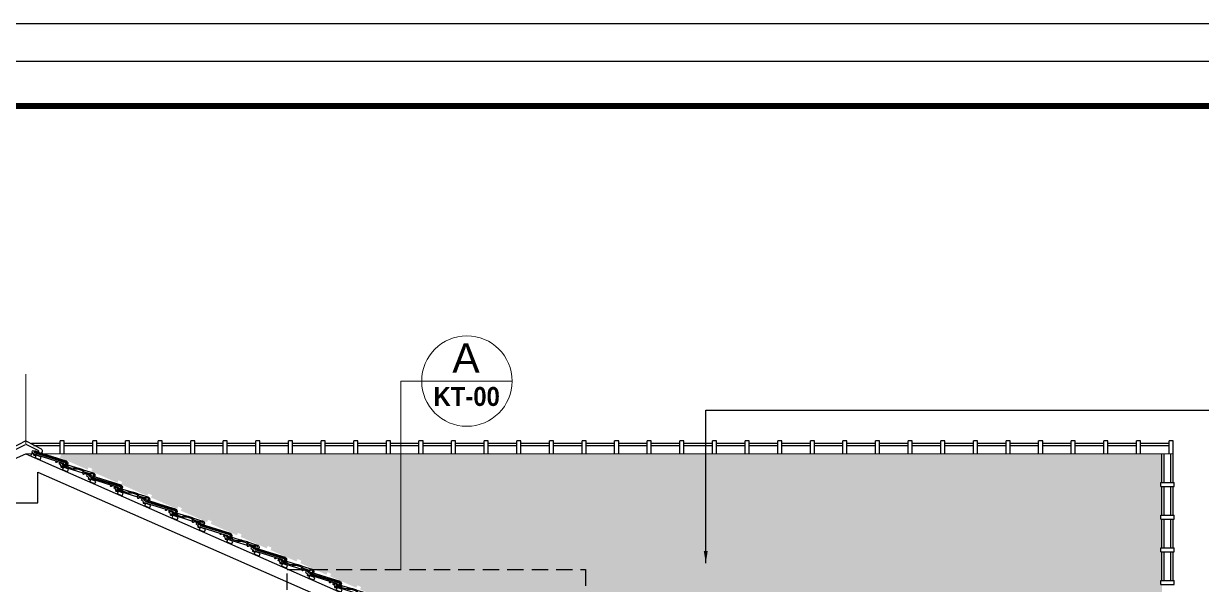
# Model space of a CAD drawing. Header units: millimetres. Extents: x -34806 to 662668, y 63228 to 99452.
# Drawn here: x 415738 to 426573, y 88297 to 93454 of the extents above; entities that cross this region are included whole.
import ezdxf
from ezdxf.enums import TextEntityAlignment as Align

# ---------------------------------------------------------------- set-up
doc = ezdxf.new("R2010")
doc.units = ezdxf.units.MM
doc.header["$LTSCALE"] = 200
doc.header["$MEASUREMENT"] = 0
doc.linetypes.add('DASHED2', pattern=[0.375, 0.25, -0.125])
doc.layers.get('0').update_dxf_attribs({"color": 95, "linetype": 'CONTINUOUS'})
doc.layers.get('DEFPOINTS').update_dxf_attribs({"linetype": 'CONTINUOUS'})
for name, color, linetype in [('DIM', 1, 'CONTINUOUS'), ('KHUNGTEN', 7, 'CONTINUOUS'), ('NOITHAT', 32, 'CONTINUOUS'), ('NT', 39, 'CONTINUOUS'), ('TEXT', 7, 'CONTINUOUS'), ('TPTA-Text', 253, 'CONTINUOUS'), ('TUONG', 2, 'CONTINUOUS')]:
    doc.layers.add(name, color=color, linetype=linetype)
doc.layers.add('hacth', color=251, linetype='CONTINUOUS', lineweight=13)
doc.layers.add('thay', color=7, linetype='CONTINUOUS', lineweight=18)
doc.styles.add('Aria H B iso', font='VHARIALB.ttf')
doc.styles.add('CHU HOA Day', font='VHARIAL.ttf')
doc.styles.add('RomanS', font='romans.shx', dxfattribs={"width": 0.8})
doc.dimstyles.new('DIM-A3', dxfattribs={"dimscale": 0, "dimtxt": 160, "dimasz": 110, "dimexe": 110, "dimexo": 0, "dimgap": 110, "dimtad": 1, "dimdec": 0, "dimdsep": 46, "dimtxsty": 'RomanS', "dimblk1": 'ARCHTICK', "dimblk2": 'ARCHTICK', "dimsah": 1, "dimcen": 0.09, "dimdle": 110, "dimclrd": 256, "dimclre": 256, "dimclrt": 14, "dimadec": 0, "dimazin": 0, "dimtfac": 1, "dimtdec": 0, "dimtix": 1, "dimtmove": 2, "dimatfit": 3, "dimfxl": 110, "dimtolj": 1, "dimarcsym": 0})

# ---------------------------------------------------------------- blocks, each defined once
blk = doc.blocks.new('_ArchTick')
at = {"layer": 'DIM', "color": 150}
blk.add_lwpolyline([(0.5, 0.5, 0.133, 0, 0), (0, 0, 0, 0.133, 0), (-0.5, -0.5, 0.133, 0.133, 0)], format="xyseb", dxfattribs=at)
blk = doc.blocks.new('ngoi-tay')
at = {"color": 34}
for p, q in [((-73621, 12589), (-73849, 12499)), ((-73580, 12594), (-73845, 12490)), ((-73583, 12588), (-73845, 12485)), ((-73826, 12476), (-73581, 12573)), ((-73597, 12599), (-73609, 12595)), ((-73603, 12594), (-73551, 12614)), ((-73567, 12580), (-73560, 12583)), ((-73546, 12602), (-73551, 12614)), ((-73862, 12467), (-73863, 12467)), ((-73857, 12451), (-73863, 12467)), ((-73856, 12451), (-73862, 12467)), ((-73856, 12451), (-73859, 12484)), ((-73846, 12449), (-73849, 12485)), ((-74003, 12406), (-74092, 12370)), ((-74060, 12365), (-74013, 12384)), ((-74001, 12374), (-73904, 12412)), ((-73856, 12451), (-73857, 12451)), ((-73857, 12451), (-73855, 12446)), ((-73851, 12445), (-73847, 12446))]:
    blk.add_line(p, q, dxfattribs=at)
at = {"color": 9}
blk.add_line((-73903, 12424), (-73819, 12457), dxfattribs=at)
at = {"color": 34}
for points in [[(-73855, 12495), (-73603, 12594, 0.414214), (-73602, 12595, -0.414214), (-73602, 12597)], [(-73571, 12610), (-73597, 12599, 1)], [(-73560, 12583), (-73558, 12577, -0.414214), (-73559, 12573), (-73573, 12568, -0.300021), (-73577, 12569), (-73581, 12573)], [(-73568, 12577), (-73569, 12572, -0.31059), (-73571, 12569, -1.592487)], [(-73847, 12446), (-73834, 12451, 0.306678), (-73831, 12456), (-73829, 12472, -0.306678), (-73826, 12476)], [(-73846, 12449, -0.25674), (-73829, 12470)], [(-73802, 12455), (-73800, 12449, -0.414214), (-73802, 12445), (-73816, 12440, -0.300021), (-73819, 12440), (-73823, 12444)]]:
    blk.add_lwpolyline(points, format="xyb", dxfattribs=at)
at = {"color": 9}
for points in [[(-73615, 12526), (-73626, 12548), (-73582, 12572), (-73570, 12550)], [(-73858, 12398), (-73869, 12420), (-73825, 12443), (-73813, 12421)]]:
    blk.add_lwpolyline(points, close=True, dxfattribs=at)
at = {"color": 34}
for points in [[(-73552, 12616), (-73602, 12597)], [(-73597, 12599), (-73571, 12610)], [(-73570, 12609), (-73566, 12600), (-73580, 12594), (-73583, 12588)], [(-73864, 12460), (-73966, 12420)], [(-73798, 12486), (-73828, 12474)], [(-73868, 12459), (-73864, 12439)]]:
    blk.add_lwpolyline(points, dxfattribs=at)
at = {"color": 9}
for points in [[(-73990, 12400), (-73962, 12411, -0.176175), (-73904, 12412), (-73811, 12449, -0.414214), (-73810, 12452), (-73802, 12455, -0.327197), (-73788, 12474), (-73791, 12481), (-73792, 12481), (-73795, 12488), (-73798, 12486, 0.414214), (-73801, 12480, -1), (-73806, 12478, 0.783018), (-73815, 12477), (-73819, 12457)], [(-74056, 12363, 0.03122), (-74078, 12371, 0.652394), (-74105, 12339), (-74106, 12338), (-74104, 12334, -0.414214), (-74102, 12333, 0.414214), (-74100, 12332), (-74095, 12334, 0.414214), (-74094, 12336), (-74097, 12345, -0.58715), (-74080, 12361, -0.037186), (-74057, 12352), (-74015, 12368, -0.414214), (-74009, 12366, 0.414214), (-74002, 12363, 0.414214), (-74000, 12369, -0.162278), (-74000, 12385), (-73998, 12392, -0.162278), (-73990, 12400)], [(-74014, 12380), (-74003, 12406), (-73966, 12420, -0.162278), (-73903, 12424, -3.222119)]]:
    blk.add_lwpolyline(points, format="xyb", dxfattribs=at)
blk.add_lwpolyline([(-74014, 12380), (-74056, 12363)], dxfattribs=at)
at = {"color": 34}
for centre, radius, start, end in [((-73567, 12578), 2, 111.4771, 201.4771), ((-73540, 12583), 20.2, 108.2652, 180.7368), ((-73842, 12477), 23, 114.3308, 206.1105), ((-73844, 12485), 15, 111.4771, 186.7336), ((-73844, 12485), 5, 111.4771, 186.7336), ((-73843, 12480), 5, 111.4771, 186.7336), ((-73771, 12492), 5, 21.4771, 111.4771), ((-73762, 12496), 5, 201.4771, 291.4771), ((-73762, 12496), 5, 291.4771, 21.4771), ((-73734, 12507), 25, 189.9402, 201.4771), ((-73855, 12445), 1, 21.4771, 111.4771), ((-73852, 12446), 2, 201.4771, 291.4771), ((-73848, 12448), 2, 291.4771, 21.4771)]:
    blk.add_arc(centre, radius, start, end, dxfattribs=at)
blk = doc.blocks.new('khung')
at = {"layer": 'DEFPOINTS', "color": 8}
blk.add_lwpolyline([(0, 0), (31503, 0), (31503, 22275), (0, 22275)], close=True, dxfattribs=at)
at = {"layer": 'KHUNGTEN', "color": 4, "const_width": 54.3}
blk.add_lwpolyline([(848, 388), (31117, 388), (31117, 21887), (848, 21887)], close=True, dxfattribs=at)

msp = doc.modelspace()

# ---------------------------------------------------------------- hatches: boundary and pattern name
at = {"layer": 'NOITHAT'}
h = msp.add_hatch(dxfattribs=at)
h.set_pattern_fill('AR-RSHKE', color=256, scale=15, style=0)
h.set_pattern_definition([(0, (172788.83, -114144.68), (382.5, 180), [90, -75, 105, -45, 135, -60]), (0, (172878.83, -114137.18), (382.5, 180), [75, -285, 60, -90]), (0, (173058.83, -114155.93), (382.5, 180), [45, -465]), (90, (172788.83, -114144.68), (-127.5, 180), [172.5, -547.5]), (90, (172878.83, -114144.68), (-127.5, 180), [168.75, -551.25]), (90, (172953.83, -114144.68), (-127.5, 180), [157.5, -562.5]), (90, (173058.83, -114155.93), (-127.5, 180), [172.5, -547.5]), (90, (173103.83, -114155.93), (-127.5, 180), [172.5, -547.5]), (90, (173238.83, -114144.68), (-127.5, 180), [165, -555])])
h.paths.add_polyline_path([(426200.8, 88634.3), (426209.3, 88634.3), (426209.3, 88897.3), (426200.8, 88897.3), (426200.8, 88934.3), (426209.3, 88934.3), (426209.3, 89197.3), (426200.8, 89197.3), (426200.8, 89234.3), (426209.3, 89234.3), (426209.3, 89497.3), (416087.2, 89497.3), (416072.8, 89464.4), (416327.3, 89352.6), (416337.2, 89375.2), (416371.1, 89360.3), (416361.2, 89337.7), (416601.9, 89231.9), (416611.9, 89254.5), (416645.8, 89239.6), (416635.8, 89217), (416876.6, 89111.2), (416886.5, 89133.8), (416920.4, 89118.9), (416910.5, 89096.3), (417151.2, 88990.5), (417161.2, 89013.2), (417195.1, 88998.2), (417185.1, 88975.6), (417425.9, 88869.8), (417435.8, 88892.5), (417469.7, 88877.6), (417459.8, 88854.9), (417700.5, 88749.2), (417710.5, 88771.8), (417744.4, 88756.9), (417734.4, 88734.3), (417975.2, 88628.5), (417985.1, 88651.1), (418019, 88636.2), (418009.1, 88613.6), (418249.8, 88507.8), (418259.8, 88530.4), (418293.7, 88515.5), (418283.8, 88492.9), (418524.5, 88387.1), (418534.4, 88409.7), (418568.3, 88394.8), (418558.4, 88372.2), (418799.1, 88266.4), (418809.1, 88289), (418843, 88274.1), (418833.1, 88251.5), (419073.8, 88145.7), (419083.7, 88168.3), (419117.6, 88153.4), (419107.7, 88130.8), (419348.4, 88025), (419358.4, 88047.6), (419392.3, 88032.7), (419382.4, 88010.1), (419623.1, 87904.3), (419633, 87926.9), (419666.9, 87912), (419657, 87889.4), (419897.7, 87783.6), (419907.7, 87806.2), (419941.6, 87791.3), (419931.7, 87768.7), (420172.4, 87662.9), (420182.3, 87685.6), (420216.3, 87670.6), (420206.3, 87648), (420447, 87542.2), (420457, 87564.9), (420490.9, 87550), (420481, 87527.3), (420558.1, 87493.5), (420580.6, 87397.3), (426200.8, 87397.3), (426200.8, 87434.3), (426209.3, 87434.3), (426209.3, 87697.3), (426200.8, 87697.3), (426200.8, 87734.3), (426209.3, 87734.3), (426209.3, 87997.3), (426200.8, 87997.3), (426200.8, 88034.3), (426209.3, 88034.3), (426209.3, 88297.3), (426200.8, 88297.3), (426200.8, 88334.3), (426209.3, 88334.3), (426209.3, 88597.3), (426200.8, 88597.3)])

# ---------------------------------------------------------------- linework, layer by layer
msp.add_line((415817, 89510.1), (415802.9, 89477.9))
msp.add_lwpolyline([(403576.4, 93454.3), (437401.9, 93454.3), (437401.9, 69332.3), (403576.4, 69332.3)], close=True)
at = {"layer": 'DEFPOINTS', "linetype": 'DASHED2', "ltscale": 3}
msp.add_lwpolyline([(420906.5, 86898.1), (418162.5, 86898.1), (418162.5, 88435.1), (420906.5, 88435.1)], close=True, dxfattribs=at)
at = {"layer": 'NOITHAT'}
for p, q in [((416112.7, 89617.6), (416075.6, 89617.6)), ((416112.7, 89497.3), (416112.7, 89617.6)), ((416412.7, 89617.6), (416375.6, 89617.6)), ((416412.7, 89497.3), (416412.7, 89617.6)), ((416712.7, 89617.6), (416675.6, 89617.6)), ((416712.7, 89497.3), (416712.7, 89617.6)), ((417012.7, 89617.6), (416975.6, 89617.6)), ((417012.7, 89497.3), (417012.7, 89617.6)), ((417312.7, 89617.6), (417275.6, 89617.6)), ((417312.7, 89497.3), (417312.7, 89617.6)), ((417612.7, 89617.6), (417575.6, 89617.6)), ((417612.7, 89497.3), (417612.7, 89617.6)), ((417912.7, 89617.6), (417875.6, 89617.6)), ((417912.7, 89497.3), (417912.7, 89617.6)), ((418212.7, 89617.6), (418175.6, 89617.6)), ((418212.7, 89497.3), (418212.7, 89617.6)), ((418512.7, 89617.6), (418475.6, 89617.6)), ((418512.7, 89497.3), (418512.7, 89617.6)), ((418812.7, 89617.6), (418775.6, 89617.6)), ((418812.7, 89497.3), (418812.7, 89617.6)), ((419112.7, 89617.6), (419075.6, 89617.6)), ((419112.7, 89497.3), (419112.7, 89617.6)), ((419412.7, 89617.6), (419375.6, 89617.6)), ((419412.7, 89497.3), (419412.7, 89617.6)), ((419712.7, 89617.6), (419675.6, 89617.6)), ((419712.7, 89497.3), (419712.7, 89617.6)), ((420012.7, 89617.6), (419975.6, 89617.6)), ((420012.7, 89497.3), (420012.7, 89617.6)), ((420312.7, 89617.6), (420275.6, 89617.6)), ((420312.7, 89497.3), (420312.7, 89617.6)), ((420612.7, 89617.6), (420575.6, 89617.6)), ((420612.7, 89497.3), (420612.7, 89617.6)), ((420912.7, 89617.6), (420875.6, 89617.6)), ((420912.7, 89497.3), (420912.7, 89617.6)), ((421212.7, 89617.6), (421175.6, 89617.6)), ((421212.7, 89497.3), (421212.7, 89617.6)), ((421512.7, 89617.6), (421475.6, 89617.6)), ((421512.7, 89497.3), (421512.7, 89617.6)), ((421812.7, 89617.6), (421775.6, 89617.6)), ((421812.7, 89497.3), (421812.7, 89617.6)), ((422112.7, 89617.6), (422075.6, 89617.6)), ((422112.7, 89497.3), (422112.7, 89617.6)), ((422412.7, 89617.6), (422375.6, 89617.6)), ((422412.7, 89497.3), (422412.7, 89617.6)), ((422712.7, 89617.6), (422675.6, 89617.6)), ((422712.7, 89497.3), (422712.7, 89617.6)), ((423012.7, 89617.6), (422975.6, 89617.6)), ((423012.7, 89497.3), (423012.7, 89617.6)), ((423312.7, 89617.6), (423275.6, 89617.6)), ((423312.7, 89497.3), (423312.7, 89617.6)), ((423612.7, 89617.6), (423575.6, 89617.6)), ((423612.7, 89497.3), (423612.7, 89617.6)), ((423912.7, 89617.6), (423875.6, 89617.6)), ((423912.7, 89497.3), (423912.7, 89617.6)), ((424212.7, 89617.6), (424175.6, 89617.6)), ((424212.7, 89497.3), (424212.7, 89617.6)), ((424512.7, 89617.6), (424475.6, 89617.6)), ((424512.7, 89497.3), (424512.7, 89617.6)), ((424812.7, 89617.6), (424775.6, 89617.6)), ((424812.7, 89497.3), (424812.7, 89617.6)), ((425112.7, 89617.6), (425075.6, 89617.6)), ((425112.7, 89497.3), (425112.7, 89617.6)), ((425412.7, 89617.6), (425375.6, 89617.6)), ((425412.7, 89497.3), (425412.7, 89617.6)), ((425712.7, 89617.6), (425675.6, 89617.6)), ((425712.7, 89497.3), (425712.7, 89617.6)), ((426012.7, 89617.6), (425975.6, 89617.6)), ((426012.7, 89497.3), (426012.7, 89617.6)), ((426312.7, 89617.6), (426275.6, 89617.6)), ((426312.7, 89497.3), (426312.7, 89617.6)), ((416075.6, 89592.9), (415812.7, 89592.9)), ((416075.6, 89571), (415830.3, 89571)), ((416375.6, 89592.9), (416112.7, 89592.9)), ((416375.6, 89571), (416112.7, 89571)), ((416675.6, 89592.9), (416412.7, 89592.9)), ((416675.6, 89571), (416412.7, 89571)), ((416975.6, 89592.9), (416712.7, 89592.9)), ((416975.6, 89571), (416712.7, 89571)), ((417275.6, 89592.9), (417012.7, 89592.9)), ((417275.6, 89571), (417012.7, 89571)), ((417575.6, 89592.9), (417312.7, 89592.9)), ((417575.6, 89571), (417312.7, 89571)), ((417875.6, 89592.9), (417612.7, 89592.9)), ((417875.6, 89571), (417612.7, 89571)), ((418175.6, 89592.9), (417912.7, 89592.9)), ((418175.6, 89571), (417912.7, 89571)), ((418475.6, 89592.9), (418212.7, 89592.9)), ((418475.6, 89571), (418212.7, 89571)), ((418775.6, 89592.9), (418512.7, 89592.9)), ((418775.6, 89571), (418512.7, 89571)), ((419075.6, 89592.9), (418812.7, 89592.9)), ((419075.6, 89571), (418812.7, 89571)), ((419375.6, 89592.9), (419112.7, 89592.9)), ((419375.6, 89571), (419112.7, 89571)), ((419675.6, 89592.9), (419412.7, 89592.9)), ((419675.6, 89571), (419412.7, 89571)), ((419975.6, 89592.9), (419712.7, 89592.9)), ((419975.6, 89571), (419712.7, 89571)), ((420275.6, 89592.9), (420012.7, 89592.9)), ((420275.6, 89571), (420012.7, 89571)), ((420575.6, 89592.9), (420312.7, 89592.9)), ((420575.6, 89571), (420312.7, 89571)), ((420875.6, 89592.9), (420612.7, 89592.9)), ((420875.6, 89571), (420612.7, 89571)), ((421175.6, 89592.9), (420912.7, 89592.9)), ((421175.6, 89571), (420912.7, 89571)), ((421475.6, 89592.9), (421212.7, 89592.9)), ((421475.6, 89571), (421212.7, 89571)), ((421775.6, 89592.9), (421512.7, 89592.9)), ((421775.6, 89571), (421512.7, 89571)), ((422075.6, 89592.9), (421812.7, 89592.9)), ((422075.6, 89571), (421812.7, 89571)), ((422375.6, 89592.9), (422112.7, 89592.9)), ((422375.6, 89571), (422112.7, 89571)), ((422675.6, 89592.9), (422412.7, 89592.9)), ((422675.6, 89571), (422412.7, 89571)), ((422975.6, 89592.9), (422712.7, 89592.9)), ((422975.6, 89571), (422712.7, 89571)), ((423275.6, 89592.9), (423012.7, 89592.9)), ((423275.6, 89571), (423012.7, 89571)), ((423575.6, 89592.9), (423312.7, 89592.9)), ((423575.6, 89571), (423312.7, 89571)), ((423875.6, 89592.9), (423612.7, 89592.9)), ((423875.6, 89571), (423612.7, 89571)), ((424175.6, 89592.9), (423912.7, 89592.9)), ((424175.6, 89571), (423912.7, 89571)), ((424475.6, 89592.9), (424212.7, 89592.9)), ((424475.6, 89571), (424212.7, 89571)), ((424775.6, 89592.9), (424512.7, 89592.9)), ((424775.6, 89571), (424512.7, 89571)), ((425075.6, 89592.9), (424812.7, 89592.9)), ((425075.6, 89571), (424812.7, 89571)), ((425375.6, 89592.9), (425112.7, 89592.9)), ((425375.6, 89571), (425112.7, 89571)), ((425675.6, 89592.9), (425412.7, 89592.9)), ((425675.6, 89571), (425412.7, 89571)), ((425975.6, 89592.9), (425712.7, 89592.9)), ((425975.6, 89571), (425712.7, 89571)), ((426275.6, 89592.9), (426012.7, 89592.9)), ((426275.6, 89571), (426012.7, 89571)), ((426209.3, 89234.3), (426209.3, 89497.3)), ((426231.2, 89234.3), (426231.2, 89497.3)), ((426290.7, 89234.3), (426290.7, 89497.3)), ((426312.7, 89234.3), (426312.7, 89497.3)), ((426200.8, 89197.3), (426200.8, 89234.3)), ((426200.8, 89197.3), (426321.1, 89197.3)), ((426209.3, 88934.3), (426209.3, 89197.3)), ((426231.2, 88934.3), (426231.2, 89197.3)), ((426290.7, 88934.3), (426290.7, 89197.3)), ((426312.7, 88934.3), (426312.7, 89197.3)), ((426321.1, 89197.3), (426321.1, 89234.3)), ((426200.8, 88897.3), (426200.8, 88934.3)), ((426200.8, 88897.3), (426321.1, 88897.3)), ((426209.3, 88634.3), (426209.3, 88897.3)), ((426231.2, 88634.3), (426231.2, 88897.3)), ((426290.7, 88634.3), (426290.7, 88897.3)), ((426312.7, 88634.3), (426312.7, 88897.3)), ((426321.1, 88897.3), (426321.1, 88934.3)), ((426200.8, 88597.3), (426200.8, 88634.3)), ((426321.1, 88597.3), (426321.1, 88634.3)), ((426200.8, 88597.3), (426321.1, 88597.3)), ((426209.3, 88334.3), (426209.3, 88597.3)), ((426231.2, 88334.3), (426231.2, 88597.3)), ((426290.7, 88334.3), (426290.7, 88597.3)), ((426312.7, 88334.3), (426312.7, 88597.3)), ((426200.8, 88297.3), (426200.8, 88334.3)), ((426321.1, 88297.3), (426321.1, 88334.3)), ((426200.8, 88297.3), (426321.1, 88297.3))]:
    msp.add_line(p, q, dxfattribs=at)
for points in [[(415760.7, 89617.4), (415619.7, 89543.5, 0.399278), (415610.1, 89515.2), (415620.4, 89497.3), (415645.6, 89507.7), (415642.2, 89514.6, -0.4219625), (415647.1, 89528.7), (415757.7, 89584.9)], [(415758.5, 89617.4), (415899.5, 89543.5, -0.399278), (415909.1, 89515.2), (415898.8, 89497.3), (415873.6, 89507.7), (415877, 89514.6, 0.4219625), (415872, 89528.7), (415761.5, 89584.9)]]:
    msp.add_lwpolyline(points, format="xyb", dxfattribs=at)
for points in [[(416075.6, 89497.3), (416075.6, 89617.6)], [(416375.6, 89497.3), (416375.6, 89617.6)], [(416675.6, 89497.3), (416675.6, 89617.6)], [(416975.6, 89497.3), (416975.6, 89617.6)], [(417275.6, 89497.3), (417275.6, 89617.6)], [(417575.6, 89497.3), (417575.6, 89617.6)], [(417875.6, 89497.3), (417875.6, 89617.6)], [(418175.6, 89497.3), (418175.6, 89617.6)], [(418475.6, 89497.3), (418475.6, 89617.6)], [(418775.6, 89497.3), (418775.6, 89617.6)], [(419075.6, 89497.3), (419075.6, 89617.6)], [(419375.6, 89497.3), (419375.6, 89617.6)], [(419675.6, 89497.3), (419675.6, 89617.6)], [(419975.6, 89497.3), (419975.6, 89617.6)], [(420275.6, 89497.3), (420275.6, 89617.6)], [(420575.6, 89497.3), (420575.6, 89617.6)], [(420875.6, 89497.3), (420875.6, 89617.6)], [(421175.6, 89497.3), (421175.6, 89617.6)], [(421475.6, 89497.3), (421475.6, 89617.6)], [(421775.6, 89497.3), (421775.6, 89617.6)], [(422075.6, 89497.3), (422075.6, 89617.6)], [(422375.6, 89497.3), (422375.6, 89617.6)], [(422675.6, 89497.3), (422675.6, 89617.6)], [(422975.6, 89497.3), (422975.6, 89617.6)], [(423275.6, 89497.3), (423275.6, 89617.6)], [(423575.6, 89497.3), (423575.6, 89617.6)], [(423875.6, 89497.3), (423875.6, 89617.6)], [(424175.6, 89497.3), (424175.6, 89617.6)], [(424475.6, 89497.3), (424475.6, 89617.6)], [(424775.6, 89497.3), (424775.6, 89617.6)], [(425075.6, 89497.3), (425075.6, 89617.6)], [(425375.6, 89497.3), (425375.6, 89617.6)], [(425675.6, 89497.3), (425675.6, 89617.6)], [(425975.6, 89497.3), (425975.6, 89617.6)], [(426275.6, 89497.3), (426275.6, 89617.6)], [(426200.8, 89234.3), (426321.1, 89234.3)], [(426200.8, 88934.3), (426321.1, 88934.3)], [(426200.8, 88634.3), (426321.1, 88634.3)], [(426200.8, 88334.3), (426321.1, 88334.3)]]:
    msp.add_lwpolyline(points, dxfattribs=at)
at = {"layer": 'thay'}
for p, q in [((415759.6, 89589.7), (415759, 90231.9)), ((415759.6, 89589.7), (415759, 90231.9)), ((420232.1, 90167), (419400.5, 90167)), ((415760.6, 89497.3), (426312.7, 89497.3))]:
    msp.add_line(p, q, dxfattribs=at)
msp.add_lwpolyline([(419208.6, 88435.1), (419208.6, 90167), (420232.1, 90167)], dxfattribs=at)
msp.add_circle((419816.3, 90167), 415.8, dxfattribs=at)
at = {"layer": 'TUONG'}
for points in [[(410935.2, 87374), (415760.6, 89496.6), (420586, 87374)], [(415650.6, 89328), (415650.6, 89047.3), (415870.6, 89047.3), (415870.6, 89328)], [(415870.6, 89328), (418815.6, 88032.6)]]:
    msp.add_lwpolyline(points, dxfattribs=at)

# ---------------------------------------------------------------- block references
at = {"layer": 'hacth', "xscale": 1.051495878993592, "yscale": 1.051495932799298, "zscale": 1.051495938646239}
msp.add_blockref('khung', (404043.4, 69682.3), dxfattribs=at)
at = {"layer": 'NT', "xscale": -1, "rotation": 4.143727488857119}
for p in [(343373.8, 71631.3), (343877.3, 71409.9), (344380.8, 71188.5), (344884.2, 70967), (345387.7, 70745.5), (345891.1, 70524)]:
    msp.add_blockref('ngoi-tay', p, dxfattribs=at)

# ---------------------------------------------------------------- texts
at = {"layer": 'TEXT', "style": 'CHU HOA Day', "text_generation_flag": 4}
msp.add_attdef('A', text='a', height=270, rotation=180, dxfattribs=at).set_placement((419808.3, 90244.4), align=Align.CENTER)
at = {"layer": 'TEXT', "linetype": 'Continuous', "style": 'Aria H B iso', "width": 0.9}
msp.add_attdef('KT-00', text='kt-00', height=174.63, dxfattribs=at).set_placement((419814.4, 89938.4), align=Align.CENTER)

# ---------------------------------------------------------------- leaders
at = {"layer": 'TPTA-Text'}
msp.add_leader([(422013.6, 88494.1), (422013.6, 89899.8), (431211.5, 89899.8)], dimstyle='DIM-A3', override={"dimscale": 1, "dimtad": 0}, dxfattribs=at)

doc.saveas('drawing.dxf')
